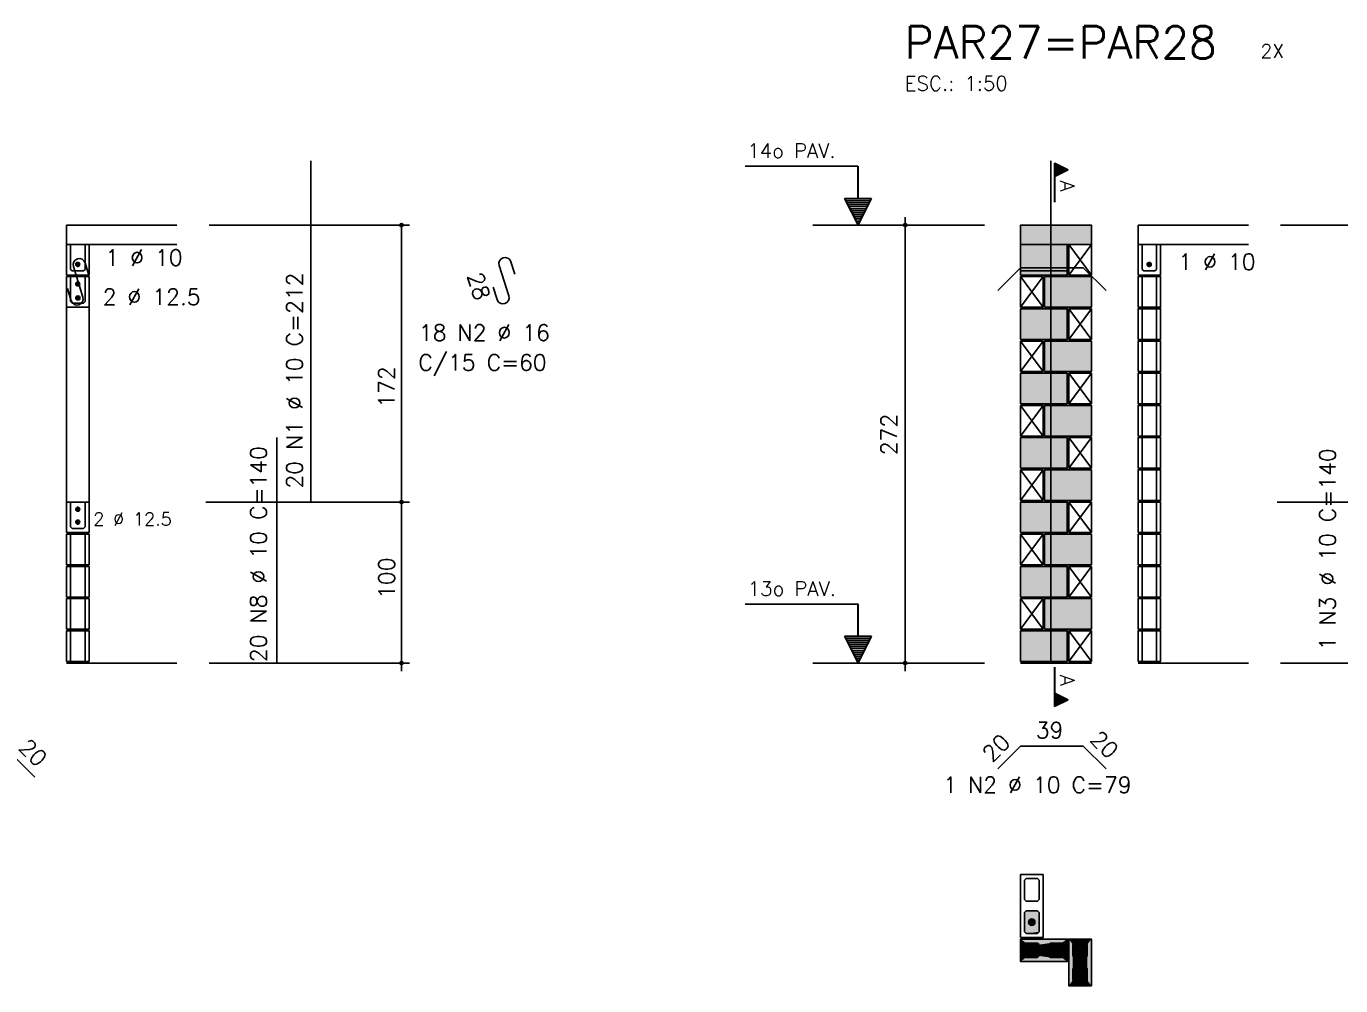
# Model space of a CAD drawing. Extents: x -1 to 122, y -1 to 61.
# Drawn here: x 31.36 to 47.69, y 24.2 to 36.12 of the extents above; entities that cross this region are included whole.
import ezdxf

# ---------------------------------------------------------------- set-up
doc = ezdxf.new("R2010")
doc.units = 0
doc.header["$MEASUREMENT"] = 0
doc.linetypes.add('ESTILO_TQS_0001', pattern=[0.45, 0.3, -0.15])
for name, color, linetype in [('PENA_01', 1, 'CONTINUOUS'), ('PENA_02', 2, 'CONTINUOUS'), ('PENA_03', 3, 'CONTINUOUS'), ('PENA_05', 5, 'CONTINUOUS'), ('PENA_06', 6, 'CONTINUOUS'), ('PENA_09', 254, 'CONTINUOUS'), ('PENA_11', 252, 'CONTINUOUS'), ('PENA_27', 21, 'CONTINUOUS')]:
    doc.layers.add(name, color=color, linetype=linetype)
doc.styles.get("Standard").update_dxf_attribs({"font": 'ROMANS.SHX'})

msp = doc.modelspace()

# ---------------------------------------------------------------- linework, layer by layer
at = {"layer": 'PENA_01', "linetype": 'Continuous'}
for p, q in [((41.131325, 33.646575), (43.262189, 33.646575)), ((41.131325, 28.206575), (43.262189, 28.206575))]:
    msp.add_line(p, q, dxfattribs=at)
for points in [[(43.779681, 25.527594), (43.759681, 25.507594), (43.759681, 25.267594), (43.779681, 25.247594), (43.919681, 25.247594), (43.939681, 25.267594), (43.939681, 25.507594), (43.919681, 25.527594), (43.779681, 25.527594)], [(43.779681, 25.127594), (43.759681, 25.107594), (43.759681, 24.867594), (43.779681, 24.847594), (43.919681, 24.847594), (43.939681, 24.867594), (43.939681, 25.107594), (43.919681, 25.127594), (43.779681, 25.127594)]]:
    msp.add_lwpolyline(points, dxfattribs=at)
at = {"layer": 'PENA_01', "linetype": 'ESTILO_TQS_0001'}
for points in [[(43.759681, 24.707594), (43.779681, 24.727594), (43.919681, 24.727594), (43.939681, 24.707594), (43.939681, 24.567594), (43.919681, 24.547594), (43.779681, 24.547594), (43.759681, 24.567594), (43.759681, 24.707594)], [(44.059681, 24.707594), (44.079681, 24.727594), (44.219681, 24.727594), (44.239681, 24.707594), (44.239681, 24.567594), (44.219681, 24.547594), (44.079681, 24.547594), (44.059681, 24.567594), (44.059681, 24.707594)], [(44.379681, 24.547594), (44.359681, 24.567594), (44.359681, 24.707594), (44.379681, 24.727594), (44.519681, 24.727594), (44.539681, 24.707594), (44.539681, 24.567594), (44.519681, 24.547594), (44.379681, 24.547594)], [(44.379681, 24.247594), (44.359681, 24.267594), (44.359681, 24.407594), (44.379681, 24.427594), (44.519681, 24.427594), (44.539681, 24.407594), (44.539681, 24.267594), (44.519681, 24.247594), (44.379681, 24.247594)]]:
    msp.add_lwpolyline(points, dxfattribs=at)
at = {"layer": 'PENA_02', "linetype": 'Continuous'}
for p, q in [((44.589681, 33.406575), (44.309681, 33.406575)), ((44.309681, 33.406575), (44.309681, 33.026575)), ((44.589681, 33.026575), (44.589681, 33.406575)), ((43.989681, 33.006575), (43.709681, 33.006575)), ((43.709681, 33.006575), (43.709681, 32.626575)), ((43.989681, 32.626575), (43.989681, 33.006575)), ((44.309681, 33.026575), (44.589681, 33.026575)), ((43.709681, 32.626575), (43.989681, 32.626575)), ((44.589681, 32.606575), (44.309681, 32.606575)), ((44.309681, 32.606575), (44.309681, 32.226575)), ((44.589681, 32.226575), (44.589681, 32.606575)), ((43.989681, 32.206575), (43.709681, 32.206575)), ((43.709681, 32.206575), (43.709681, 31.826575)), ((43.989681, 31.826575), (43.989681, 32.206575)), ((44.309681, 32.226575), (44.589681, 32.226575)), ((43.709681, 31.826575), (43.989681, 31.826575)), ((44.589681, 31.806575), (44.309681, 31.806575)), ((44.309681, 31.806575), (44.309681, 31.426575)), ((44.589681, 31.426575), (44.589681, 31.806575)), ((43.989681, 31.406575), (43.709681, 31.406575)), ((43.709681, 31.406575), (43.709681, 31.026575)), ((43.989681, 31.026575), (43.989681, 31.406575)), ((44.309681, 31.426575), (44.589681, 31.426575)), ((43.709681, 31.026575), (43.989681, 31.026575)), ((44.589681, 31.006575), (44.309681, 31.006575)), ((44.309681, 31.006575), (44.309681, 30.626575)), ((44.589681, 30.626575), (44.589681, 31.006575)), ((43.989681, 30.606575), (43.709681, 30.606575)), ((43.709681, 30.606575), (43.709681, 30.226575)), ((43.989681, 30.226575), (43.989681, 30.606575)), ((44.309681, 30.626575), (44.589681, 30.626575)), ((43.709681, 30.226575), (43.989681, 30.226575)), ((44.589681, 30.206575), (44.309681, 30.206575)), ((44.309681, 30.206575), (44.309681, 29.826575)), ((44.589681, 29.826575), (44.589681, 30.206575)), ((43.989681, 29.806575), (43.709681, 29.806575)), ((43.709681, 29.806575), (43.709681, 29.426575)), ((43.989681, 29.426575), (43.989681, 29.806575)), ((44.309681, 29.826575), (44.589681, 29.826575)), ((43.709681, 29.426575), (43.989681, 29.426575)), ((44.589681, 29.406575), (44.309681, 29.406575)), ((44.309681, 29.406575), (44.309681, 29.026575)), ((44.589681, 29.026575), (44.589681, 29.406575)), ((43.989681, 29.006575), (43.709681, 29.006575)), ((43.709681, 29.006575), (43.709681, 28.626575)), ((43.989681, 28.626575), (43.989681, 29.006575)), ((44.309681, 29.026575), (44.589681, 29.026575)), ((43.709681, 28.626575), (43.989681, 28.626575)), ((44.589681, 28.606575), (44.309681, 28.606575)), ((44.309681, 28.606575), (44.309681, 28.226575)), ((44.589681, 28.226575), (44.589681, 28.606575)), ((43.709681, 28.206575), (44.589681, 28.206575)), ((44.309681, 28.226575), (44.589681, 28.226575))]:
    msp.add_line(p, q, dxfattribs=at)
at = {"layer": 'PENA_02', "linetype": 'ESTILO_TQS_0001'}
msp.add_line((44.289681, 33.076575), (43.709681, 33.076575), dxfattribs=at)
at = {"layer": 'PENA_02', "linetype": 'Continuous'}
for points in [[(43.709681, 33.406575), (44.589681, 33.406575), (44.589681, 33.646575), (43.709681, 33.646575), (43.709681, 33.406575)], [(44.289681, 33.026575), (43.709681, 33.026575), (43.709681, 33.406575), (44.289681, 33.406575), (44.289681, 33.026575)], [(44.009681, 32.626575), (44.589681, 32.626575), (44.589681, 33.006575), (44.009681, 33.006575), (44.009681, 32.626575)], [(43.709681, 32.226575), (44.289681, 32.226575), (44.289681, 32.606575), (43.709681, 32.606575), (43.709681, 32.226575)], [(44.009681, 31.826575), (44.589681, 31.826575), (44.589681, 32.206575), (44.009681, 32.206575), (44.009681, 31.826575)], [(43.709681, 31.426575), (44.289681, 31.426575), (44.289681, 31.806575), (43.709681, 31.806575), (43.709681, 31.426575)], [(44.009681, 31.026575), (44.589681, 31.026575), (44.589681, 31.406575), (44.009681, 31.406575), (44.009681, 31.026575)], [(43.709681, 30.626575), (44.289681, 30.626575), (44.289681, 31.006575), (43.709681, 31.006575), (43.709681, 30.626575)], [(44.009681, 30.226575), (44.589681, 30.226575), (44.589681, 30.606575), (44.009681, 30.606575), (44.009681, 30.226575)], [(43.709681, 29.826575), (44.289681, 29.826575), (44.289681, 30.206575), (43.709681, 30.206575), (43.709681, 29.826575)], [(44.009681, 29.426575), (44.589681, 29.426575), (44.589681, 29.806575), (44.009681, 29.806575), (44.009681, 29.426575)], [(43.709681, 29.026575), (44.289681, 29.026575), (44.289681, 29.406575), (43.709681, 29.406575), (43.709681, 29.026575)], [(44.009681, 28.626575), (44.589681, 28.626575), (44.589681, 29.006575), (44.009681, 29.006575), (44.009681, 28.626575)], [(43.709681, 28.226575), (44.289681, 28.226575), (44.289681, 28.606575), (43.709681, 28.606575), (43.709681, 28.226575)], [(43.709681, 25.577594), (43.709681, 24.797594), (43.989681, 24.797594), (43.989681, 25.577594), (43.709681, 25.577594)], [(43.709681, 24.777594), (44.289681, 24.777594), (44.289681, 24.497594), (43.709681, 24.497594), (43.709681, 24.777594)], [(44.309681, 24.197594), (44.309681, 24.777594), (44.589681, 24.777594), (44.589681, 24.197594), (44.309681, 24.197594)]]:
    msp.add_lwpolyline(points, dxfattribs=at)
for centre, radius in [((36.019265, 33.646575), 0.02), ((36.019265, 33.646575), 0.01), ((42.277471, 33.646575), 0.02), ((42.277471, 33.646575), 0.01), ((36.019265, 30.206575), 0.02), ((36.019265, 30.206575), 0.01), ((36.019265, 28.206575), 0.02), ((36.019265, 28.206575), 0.01), ((42.277471, 28.206575), 0.02), ((42.277471, 28.206575), 0.01)]:
    msp.add_circle(centre, radius, dxfattribs=at)
at = {"layer": 'PENA_03', "linetype": 'Continuous'}
for p, q in [((41.690324, 34.378441), (40.290324, 34.378441)), ((41.690324, 33.978441), (41.690324, 34.378441)), ((41.691724, 33.978441), (41.691724, 34.379841)), ((44.133798, 33.930212), (44.133798, 34.416594)), ((44.133798, 34.416594), (44.299731, 34.333628)), ((44.134493, 34.415466), (44.29817, 34.333628)), ((44.299731, 34.333628), (44.134493, 34.251009)), ((44.134494, 34.415466), (44.134494, 34.251789)), ((44.29817, 34.333628), (44.134494, 34.251789)), ((44.146562, 34.410212), (44.146562, 34.257043)), ((44.159326, 34.40383), (44.159326, 34.263425)), ((44.17209, 34.397448), (44.17209, 34.269807)), ((44.184854, 34.391066), (44.184854, 34.276189)), ((44.197618, 34.384684), (44.197618, 34.282571)), ((44.210382, 34.378302), (44.210382, 34.288953)), ((44.223146, 34.37192), (44.223146, 34.295335)), ((44.23591, 34.365538), (44.23591, 34.301717)), ((44.248674, 34.359156), (44.248674, 34.308099)), ((44.261438, 34.352774), (44.261438, 34.314481)), ((44.274203, 34.346392), (44.274203, 34.320863)), ((44.286967, 34.34001), (44.286967, 34.327246)), ((44.134494, 34.251009), (44.134494, 33.930212)), ((41.691024, 33.646575), (41.525091, 33.978441)), ((41.525091, 33.978441), (41.690324, 33.978441)), ((41.691024, 33.649697), (41.527347, 33.977049)), ((41.8547, 33.977049), (41.527347, 33.977049)), ((41.856957, 33.978441), (41.691024, 33.646575)), ((41.8547, 33.97705), (41.691024, 33.649697)), ((41.691724, 33.978441), (41.856957, 33.978441)), ((41.844193, 33.952913), (41.537854, 33.952913)), ((41.831429, 33.927385), (41.550619, 33.927385)), ((41.818665, 33.901857), (41.563383, 33.901857)), ((41.8059, 33.876329), (41.576147, 33.876329)), ((41.793136, 33.8508), (41.588911, 33.8508)), ((41.780372, 33.825272), (41.601675, 33.825272)), ((41.767608, 33.799744), (41.614439, 33.799744)), ((31.859269, 33.646575), (31.859269, 33.026575)), ((31.859269, 33.646575), (33.229949, 33.646575)), ((33.629949, 33.646575), (36.119265, 33.646575)), ((36.019265, 28.106043), (36.019265, 33.646575)), ((41.754844, 33.774216), (41.627203, 33.774216)), ((41.74208, 33.748688), (41.639967, 33.748688)), ((41.729316, 33.72316), (41.652731, 33.72316)), ((41.716552, 33.697631), (41.665495, 33.697631)), ((41.703788, 33.672103), (41.67826, 33.672103)), ((42.277471, 28.106043), (42.277471, 33.746575)), ((45.169681, 33.646575), (45.169681, 33.026575)), ((45.169681, 33.646575), (46.54036, 33.646575)), ((46.94036, 33.646575), (49.429676, 33.646575)), ((31.859269, 33.406575), (33.229949, 33.406575)), ((44.309681, 33.026575), (44.589681, 33.406575)), ((44.589681, 33.026575), (44.309681, 33.406575)), ((45.169681, 33.406575), (46.54036, 33.406575)), ((43.709681, 32.626575), (43.989681, 33.006575)), ((43.989681, 32.626575), (43.709681, 33.006575)), ((45.219681, 32.626575), (45.219681, 33.006575)), ((45.399681, 32.626575), (45.399681, 33.006575)), ((31.859269, 32.626575), (31.859269, 30.206575)), ((32.139269, 32.626575), (32.139269, 30.206575)), ((44.309681, 32.226575), (44.589681, 32.606575)), ((44.589681, 32.226575), (44.309681, 32.606575)), ((45.219681, 32.226575), (45.219681, 32.606575)), ((45.399681, 32.226575), (45.399681, 32.606575)), ((43.709681, 31.826575), (43.989681, 32.206575)), ((43.989681, 31.826575), (43.709681, 32.206575)), ((45.219681, 31.826575), (45.219681, 32.206575)), ((45.399681, 31.826575), (45.399681, 32.206575)), ((44.309681, 31.426575), (44.589681, 31.806575)), ((44.589681, 31.426575), (44.309681, 31.806575)), ((45.219681, 31.426575), (45.219681, 31.806575)), ((45.399681, 31.426575), (45.399681, 31.806575)), ((43.709681, 31.026575), (43.989681, 31.406575)), ((43.989681, 31.026575), (43.709681, 31.406575)), ((45.219681, 31.026575), (45.219681, 31.406575)), ((45.399681, 31.026575), (45.399681, 31.406575)), ((44.309681, 30.626575), (44.589681, 31.006575)), ((44.589681, 30.626575), (44.309681, 31.006575)), ((45.219681, 30.626575), (45.219681, 31.006575)), ((45.399681, 30.626575), (45.399681, 31.006575)), ((43.709681, 30.226575), (43.989681, 30.606575)), ((43.989681, 30.226575), (43.709681, 30.606575)), ((45.219681, 30.226575), (45.219681, 30.606575)), ((45.399681, 30.226575), (45.399681, 30.606575)), ((33.588017, 30.206575), (36.119265, 30.206575)), ((44.309681, 29.826575), (44.589681, 30.206575)), ((44.589681, 29.826575), (44.309681, 30.206575)), ((45.219681, 29.826575), (45.219681, 30.206575)), ((45.399681, 29.826575), (45.399681, 30.206575)), ((46.898429, 30.206575), (49.429676, 30.206575)), ((31.909269, 29.426575), (31.909269, 29.806575)), ((32.089269, 29.426575), (32.089269, 29.806575)), ((43.709681, 29.426575), (43.989681, 29.806575)), ((43.989681, 29.426575), (43.709681, 29.806575)), ((45.219681, 29.426575), (45.219681, 29.806575)), ((45.399681, 29.426575), (45.399681, 29.806575)), ((31.909269, 29.026575), (31.909269, 29.406575)), ((32.089269, 29.026575), (32.089269, 29.406575)), ((44.309681, 29.026575), (44.589681, 29.406575)), ((44.589681, 29.026575), (44.309681, 29.406575)), ((45.219681, 29.026575), (45.219681, 29.406575)), ((45.399681, 29.026575), (45.399681, 29.406575)), ((31.909269, 28.626575), (31.909269, 29.006575)), ((32.089269, 28.626575), (32.089269, 29.006575)), ((41.690324, 28.938441), (40.290324, 28.938441)), ((41.690324, 28.538441), (41.690324, 28.938441)), ((41.691724, 28.538441), (41.691724, 28.939841)), ((43.709681, 28.626575), (43.989681, 29.006575)), ((43.989681, 28.626575), (43.709681, 29.006575)), ((45.219681, 28.626575), (45.219681, 29.006575)), ((45.399681, 28.626575), (45.399681, 29.006575)), ((31.909269, 28.226575), (31.909269, 28.606575)), ((32.089269, 28.226575), (32.089269, 28.606575)), ((44.309681, 28.226575), (44.589681, 28.606575)), ((44.589681, 28.226575), (44.309681, 28.606575)), ((45.219681, 28.226575), (45.219681, 28.606575)), ((45.399681, 28.226575), (45.399681, 28.606575)), ((41.691024, 28.206575), (41.525091, 28.538441)), ((41.525091, 28.538441), (41.690324, 28.538441)), ((41.691024, 28.209697), (41.527347, 28.537049)), ((41.8547, 28.537049), (41.527347, 28.537049)), ((41.844193, 28.512913), (41.537854, 28.512913)), ((41.831429, 28.487385), (41.550619, 28.487385)), ((41.818665, 28.461857), (41.563383, 28.461857)), ((41.8059, 28.436329), (41.576147, 28.436329)), ((41.856957, 28.538441), (41.691024, 28.206575)), ((41.8547, 28.53705), (41.691024, 28.209697)), ((41.691724, 28.538441), (41.856957, 28.538441)), ((41.793136, 28.4108), (41.588911, 28.4108)), ((41.780372, 28.385272), (41.601675, 28.385272)), ((41.767608, 28.359744), (41.614439, 28.359744)), ((41.754844, 28.334216), (41.627203, 28.334216)), ((41.74208, 28.308688), (41.639967, 28.308688)), ((41.729316, 28.28316), (41.652731, 28.28316)), ((41.716552, 28.257631), (41.665495, 28.257631)), ((31.859269, 28.206575), (33.229949, 28.206575)), ((33.629949, 28.206575), (36.119265, 28.206575)), ((41.703788, 28.232103), (41.67826, 28.232103)), ((44.133798, 28.153855), (44.133798, 27.667473)), ((44.134494, 27.833058), (44.134494, 28.153855)), ((45.169681, 28.206575), (46.54036, 28.206575)), ((46.94036, 28.206575), (49.429676, 28.206575)), ((44.299731, 27.750439), (44.134493, 27.833058)), ((44.134494, 27.668601), (44.134494, 27.832278)), ((44.29817, 27.750439), (44.134494, 27.832278)), ((44.146562, 27.673855), (44.146562, 27.827024)), ((44.159326, 27.680237), (44.159326, 27.820642)), ((44.17209, 27.686619), (44.17209, 27.81426)), ((44.184854, 27.693001), (44.184854, 27.807878)), ((44.197618, 27.699383), (44.197618, 27.801496)), ((44.210382, 27.705765), (44.210382, 27.795114)), ((44.223146, 27.712147), (44.223146, 27.788732)), ((44.23591, 27.718529), (44.23591, 27.78235)), ((44.248674, 27.724911), (44.248674, 27.775968)), ((44.261438, 27.731293), (44.261438, 27.769586)), ((44.274203, 27.737675), (44.274203, 27.763204)), ((44.133798, 27.667473), (44.299731, 27.750439)), ((44.134493, 27.668601), (44.29817, 27.750439)), ((44.286967, 27.744057), (44.286967, 27.756821))]:
    msp.add_line(p, q, dxfattribs=at)
for points in [[(31.859269, 33.026575), (32.139269, 33.026575), (32.139269, 33.406575)], [(32.089269, 33.406575), (32.089269, 33.096575), (32.069269, 33.076575), (31.929269, 33.076575), (31.909269, 33.096575), (31.909269, 33.406575)], [(45.169681, 33.026575), (45.449681, 33.026575), (45.449681, 33.406575)], [(45.399681, 33.406575), (45.399681, 33.096575), (45.379681, 33.076575), (45.239681, 33.076575), (45.219681, 33.096575), (45.219681, 33.406575)], [(32.023818, 33.157565), (32.021657, 33.167734), (32.015546, 33.176144), (32.006544, 33.181342), (31.996205, 33.182428), (31.986318, 33.179216), (31.978593, 33.17226), (31.974364, 33.162763), (31.974364, 33.152367), (31.978593, 33.142871), (31.986318, 33.135915), (31.996205, 33.132702), (32.006544, 33.133789), (32.015546, 33.138987), (32.021657, 33.147397), (32.023818, 33.157565)], [(45.33423, 33.157565), (45.332068, 33.167734), (45.325958, 33.176144), (45.316955, 33.181342), (45.306617, 33.182428), (45.29673, 33.179216), (45.289004, 33.17226), (45.284776, 33.162763), (45.284776, 33.152367), (45.289004, 33.142871), (45.29673, 33.135915), (45.306617, 33.132702), (45.316955, 33.133789), (45.325958, 33.138987), (45.332068, 33.147397), (45.33423, 33.157565)], [(31.859269, 32.626575), (32.139269, 32.626575), (32.139269, 33.006575), (31.859269, 33.006575), (31.859269, 32.626575)], [(32.089269, 33.006575), (32.089269, 32.696575), (32.069269, 32.676575), (31.929269, 32.676575), (31.909269, 32.696575), (31.909269, 33.006575)], [(45.169681, 32.626575), (45.449681, 32.626575), (45.449681, 33.006575), (45.169681, 33.006575), (45.169681, 32.626575)], [(32.023818, 32.916309), (32.021657, 32.926478), (32.015546, 32.934888), (32.006544, 32.940086), (31.996205, 32.941172), (31.986318, 32.93796), (31.978593, 32.931004), (31.974364, 32.921507), (31.974364, 32.911111), (31.978593, 32.901614), (31.986318, 32.894658), (31.996205, 32.891446), (32.006544, 32.892533), (32.015546, 32.89773), (32.021657, 32.906141), (32.023818, 32.916309)], [(32.025865, 32.741575), (32.023704, 32.751743), (32.017594, 32.760154), (32.008591, 32.765351), (31.998252, 32.766438), (31.988365, 32.763226), (31.98064, 32.75627), (31.976412, 32.746773), (31.976412, 32.736377), (31.98064, 32.72688), (31.988365, 32.719924), (31.998252, 32.716712), (32.008591, 32.717799), (32.017594, 32.722996), (32.023704, 32.731407), (32.025865, 32.741575)], [(45.169681, 32.226575), (45.449681, 32.226575), (45.449681, 32.606575), (45.169681, 32.606575), (45.169681, 32.226575)], [(45.169681, 31.826575), (45.449681, 31.826575), (45.449681, 32.206575), (45.169681, 32.206575), (45.169681, 31.826575)], [(45.169681, 31.426575), (45.449681, 31.426575), (45.449681, 31.806575), (45.169681, 31.806575), (45.169681, 31.426575)], [(45.169681, 31.026575), (45.449681, 31.026575), (45.449681, 31.406575), (45.169681, 31.406575), (45.169681, 31.026575)], [(45.169681, 30.626575), (45.449681, 30.626575), (45.449681, 31.006575), (45.169681, 31.006575), (45.169681, 30.626575)], [(45.169681, 30.226575), (45.449681, 30.226575), (45.449681, 30.606575), (45.169681, 30.606575), (45.169681, 30.226575)], [(31.859269, 29.826575), (32.139269, 29.826575), (32.139269, 30.206575), (31.859269, 30.206575), (31.859269, 29.826575)], [(32.089269, 30.206575), (32.089269, 29.896575), (32.069269, 29.876575), (31.929269, 29.876575), (31.909269, 29.896575), (31.909269, 30.206575)], [(32.023818, 30.116309), (32.021657, 30.126478), (32.015546, 30.134888), (32.006544, 30.140086), (31.996205, 30.141172), (31.986318, 30.13796), (31.978593, 30.131004), (31.974364, 30.121507), (31.974364, 30.111111), (31.978593, 30.101614), (31.986318, 30.094658), (31.996205, 30.091446), (32.006544, 30.092533), (32.015546, 30.09773), (32.021657, 30.106141), (32.023818, 30.116309)], [(45.169681, 29.826575), (45.449681, 29.826575), (45.449681, 30.206575), (45.169681, 30.206575), (45.169681, 29.826575)], [(32.023818, 29.957565), (32.021657, 29.967734), (32.015546, 29.976144), (32.006544, 29.981342), (31.996205, 29.982428), (31.986318, 29.979216), (31.978593, 29.97226), (31.974364, 29.962763), (31.974364, 29.952367), (31.978593, 29.942871), (31.986318, 29.935915), (31.996205, 29.932702), (32.006544, 29.933789), (32.015546, 29.938987), (32.021657, 29.947397), (32.023818, 29.957565)], [(31.859269, 29.426575), (32.139269, 29.426575), (32.139269, 29.806575), (31.859269, 29.806575), (31.859269, 29.426575)], [(45.169681, 29.426575), (45.449681, 29.426575), (45.449681, 29.806575), (45.169681, 29.806575), (45.169681, 29.426575)], [(31.859269, 29.026575), (32.139269, 29.026575), (32.139269, 29.406575), (31.859269, 29.406575), (31.859269, 29.026575)], [(45.169681, 29.026575), (45.449681, 29.026575), (45.449681, 29.406575), (45.169681, 29.406575), (45.169681, 29.026575)], [(31.859269, 28.626575), (32.139269, 28.626575), (32.139269, 29.006575), (31.859269, 29.006575), (31.859269, 28.626575)], [(45.169681, 28.626575), (45.449681, 28.626575), (45.449681, 29.006575), (45.169681, 29.006575), (45.169681, 28.626575)], [(31.859269, 28.226575), (32.139269, 28.226575), (32.139269, 28.606575), (31.859269, 28.606575), (31.859269, 28.226575)], [(45.169681, 28.226575), (45.449681, 28.226575), (45.449681, 28.606575), (45.169681, 28.606575), (45.169681, 28.226575)], [(43.779681, 24.847594), (43.759681, 24.867594), (43.759681, 25.107594), (43.779681, 25.127594), (43.919681, 25.127594), (43.939681, 25.107594), (43.939681, 24.867594), (43.919681, 24.847594), (43.779681, 24.847594)], [(43.939681, 24.567594), (43.919681, 24.547594), (43.779681, 24.547594), (43.759681, 24.567594), (43.759681, 24.707594), (43.779681, 24.727594), (43.919681, 24.727594), (43.939681, 24.707594), (43.939681, 24.567594)], [(44.239681, 24.567594), (44.219681, 24.547594), (44.079681, 24.547594), (44.059681, 24.567594), (44.059681, 24.707594), (44.079681, 24.727594), (44.219681, 24.727594), (44.239681, 24.707594), (44.239681, 24.567594)], [(44.539681, 24.567594), (44.519681, 24.547594), (44.379681, 24.547594), (44.359681, 24.567594), (44.359681, 24.707594), (44.379681, 24.727594), (44.519681, 24.727594), (44.539681, 24.707594), (44.539681, 24.567594)], [(44.539681, 24.267594), (44.519681, 24.247594), (44.379681, 24.247594), (44.359681, 24.267594), (44.359681, 24.407594), (44.379681, 24.427594), (44.519681, 24.427594), (44.539681, 24.407594), (44.539681, 24.267594)]]:
    msp.add_lwpolyline(points, dxfattribs=at)
for centre, radius in [((31.998818, 33.157565), 0.025), ((45.30923, 33.157565), 0.025), ((31.998818, 32.916309), 0.025), ((32.000865, 32.741575), 0.025), ((31.998818, 30.116309), 0.025), ((31.998818, 29.957565), 0.025), ((43.849681, 24.987594), 0.04), ((43.849681, 24.637594), 0.04), ((44.149681, 24.637594), 0.04), ((44.449681, 24.637594), 0.04), ((44.449681, 24.337594), 0.04)]:
    msp.add_circle(centre, radius, dxfattribs=at)
for points in [[(32.023818, 33.157565), (31.978593, 33.17226), (31.974364, 33.162763)], [(32.023818, 33.157565), (31.974364, 33.162763), (31.974364, 33.152367)], [(32.023818, 33.157565), (31.974364, 33.152367), (31.978593, 33.142871)], [(32.023818, 33.157565), (31.986318, 33.179216), (31.975326, 33.166116)], [(32.023818, 33.157565), (31.975326, 33.166116), (31.975326, 33.149015)], [(32.023818, 33.157565), (31.975326, 33.149015), (31.986318, 33.135915)], [(32.023818, 33.157565), (31.986318, 33.179216), (31.978593, 33.17226)], [(32.023818, 33.157565), (31.978593, 33.142871), (31.986318, 33.135915)], [(32.023818, 33.157565), (31.996205, 33.182428), (31.986318, 33.179216)], [(32.023818, 33.157565), (32.003159, 33.182185), (31.986318, 33.179216)], [(32.023818, 33.157565), (31.986318, 33.135915), (32.003159, 33.132945)], [(32.023818, 33.157565), (31.986318, 33.135915), (31.996205, 33.132702)], [(32.023818, 33.157565), (32.006544, 33.181342), (31.996205, 33.182428)], [(32.023818, 33.157565), (31.996205, 33.132702), (32.006544, 33.133789)], [(32.023818, 33.157565), (32.017969, 33.173635), (32.003159, 33.182185)], [(32.023818, 33.157565), (32.003159, 33.132945), (32.017969, 33.141495)], [(32.023818, 33.157565), (32.015546, 33.176144), (32.006544, 33.181342)], [(32.023818, 33.157565), (32.006544, 33.133789), (32.015546, 33.138987)], [(32.023818, 33.157565), (32.021657, 33.167734), (32.015546, 33.176144)], [(32.023818, 33.157565), (32.015546, 33.138987), (32.021657, 33.147397)], [(32.023818, 33.157565), (32.017969, 33.141495), (32.023818, 33.157565)], [(32.023818, 33.157565), (32.021657, 33.147397), (32.023818, 33.157565)], [(45.33423, 33.157565), (45.289004, 33.17226), (45.284776, 33.162763)], [(45.33423, 33.157565), (45.284776, 33.162763), (45.284776, 33.152367)], [(45.33423, 33.157565), (45.284776, 33.152367), (45.289004, 33.142871)], [(45.33423, 33.157565), (45.29673, 33.179216), (45.285737, 33.166116)], [(45.33423, 33.157565), (45.285737, 33.166116), (45.285737, 33.149015)], [(45.33423, 33.157565), (45.285737, 33.149015), (45.29673, 33.135915)], [(45.33423, 33.157565), (45.29673, 33.179216), (45.289004, 33.17226)], [(45.33423, 33.157565), (45.289004, 33.142871), (45.29673, 33.135915)], [(45.33423, 33.157565), (45.306617, 33.182428), (45.29673, 33.179216)], [(45.33423, 33.157565), (45.313571, 33.182185), (45.29673, 33.179216)], [(45.33423, 33.157565), (45.29673, 33.135915), (45.313571, 33.132945)], [(45.33423, 33.157565), (45.29673, 33.135915), (45.306617, 33.132702)], [(45.33423, 33.157565), (45.316955, 33.181342), (45.306617, 33.182428)], [(45.33423, 33.157565), (45.306617, 33.132702), (45.316955, 33.133789)], [(45.33423, 33.157565), (45.328381, 33.173635), (45.313571, 33.182185)], [(45.33423, 33.157565), (45.313571, 33.132945), (45.328381, 33.141495)], [(45.33423, 33.157565), (45.325958, 33.176144), (45.316955, 33.181342)], [(45.33423, 33.157565), (45.316955, 33.133789), (45.325958, 33.138987)], [(45.33423, 33.157565), (45.332068, 33.167734), (45.325958, 33.176144)], [(45.33423, 33.157565), (45.325958, 33.138987), (45.332068, 33.147397)], [(45.33423, 33.157565), (45.328381, 33.141495), (45.33423, 33.157565)], [(45.33423, 33.157565), (45.332068, 33.147397), (45.33423, 33.157565)], [(32.023818, 32.916309), (31.978593, 32.931004), (31.974364, 32.921507)], [(32.023818, 32.916309), (31.974364, 32.921507), (31.974364, 32.911111)], [(32.023818, 32.916309), (31.974364, 32.911111), (31.978593, 32.901614)], [(32.023818, 32.916309), (31.986318, 32.93796), (31.975326, 32.92486)], [(32.023818, 32.916309), (31.975326, 32.92486), (31.975326, 32.907759)], [(32.023818, 32.916309), (31.975326, 32.907759), (31.986318, 32.894658)], [(32.023818, 32.916309), (31.986318, 32.93796), (31.978593, 32.931004)], [(32.023818, 32.916309), (31.978593, 32.901614), (31.986318, 32.894658)], [(32.023818, 32.916309), (31.996205, 32.941172), (31.986318, 32.93796)], [(32.023818, 32.916309), (32.003159, 32.940929), (31.986318, 32.93796)], [(32.023818, 32.916309), (31.986318, 32.894658), (32.003159, 32.891689)], [(32.023818, 32.916309), (31.986318, 32.894658), (31.996205, 32.891446)], [(32.023818, 32.916309), (32.006544, 32.940086), (31.996205, 32.941172)], [(32.023818, 32.916309), (31.996205, 32.891446), (32.006544, 32.892533)], [(32.023818, 32.916309), (32.017969, 32.932379), (32.003159, 32.940929)], [(32.023818, 32.916309), (32.003159, 32.891689), (32.017969, 32.900239)], [(32.023818, 32.916309), (32.015546, 32.934888), (32.006544, 32.940086)], [(32.023818, 32.916309), (32.006544, 32.892533), (32.015546, 32.89773)], [(32.023818, 32.916309), (32.021657, 32.926478), (32.015546, 32.934888)], [(32.023818, 32.916309), (32.015546, 32.89773), (32.021657, 32.906141)], [(32.023818, 32.916309), (32.017969, 32.900239), (32.023818, 32.916309)], [(32.023818, 32.916309), (32.021657, 32.906141), (32.023818, 32.916309)], [(32.025865, 32.741575), (31.98064, 32.75627), (31.976412, 32.746773)], [(32.025865, 32.741575), (31.976412, 32.746773), (31.976412, 32.736377)], [(32.025865, 32.741575), (31.976412, 32.736377), (31.98064, 32.72688)], [(32.025865, 32.741575), (31.988365, 32.763226), (31.977373, 32.750126)], [(32.025865, 32.741575), (31.977373, 32.750126), (31.977373, 32.733025)], [(32.025865, 32.741575), (31.977373, 32.733025), (31.988365, 32.719924)], [(32.025865, 32.741575), (31.988365, 32.763226), (31.98064, 32.75627)], [(32.025865, 32.741575), (31.98064, 32.72688), (31.988365, 32.719924)], [(32.025865, 32.741575), (31.998252, 32.766438), (31.988365, 32.763226)], [(32.025865, 32.741575), (32.005207, 32.766195), (31.988365, 32.763226)], [(32.025865, 32.741575), (31.988365, 32.719924), (32.005207, 32.716955)], [(32.025865, 32.741575), (31.988365, 32.719924), (31.998252, 32.716712)], [(32.025865, 32.741575), (32.008591, 32.765351), (31.998252, 32.766438)], [(32.025865, 32.741575), (31.998252, 32.716712), (32.008591, 32.717799)], [(32.025865, 32.741575), (32.020017, 32.757645), (32.005207, 32.766195)], [(32.025865, 32.741575), (32.005207, 32.716955), (32.020017, 32.725505)], [(32.025865, 32.741575), (32.017594, 32.760154), (32.008591, 32.765351)], [(32.025865, 32.741575), (32.008591, 32.717799), (32.017594, 32.722996)], [(32.025865, 32.741575), (32.023704, 32.751743), (32.017594, 32.760154)], [(32.025865, 32.741575), (32.017594, 32.722996), (32.023704, 32.731407)], [(32.025865, 32.741575), (32.020017, 32.725505), (32.025865, 32.741575)], [(32.025865, 32.741575), (32.023704, 32.731407), (32.025865, 32.741575)], [(32.023818, 30.116309), (31.978593, 30.131004), (31.974364, 30.121507)], [(32.023818, 30.116309), (31.974364, 30.121507), (31.974364, 30.111111)], [(32.023818, 30.116309), (31.974364, 30.111111), (31.978593, 30.101614)], [(32.023818, 30.116309), (31.986318, 30.13796), (31.975326, 30.12486)], [(32.023818, 30.116309), (31.975326, 30.12486), (31.975326, 30.107759)], [(32.023818, 30.116309), (31.975326, 30.107759), (31.986318, 30.094658)], [(32.023818, 30.116309), (31.986318, 30.13796), (31.978593, 30.131004)], [(32.023818, 30.116309), (31.978593, 30.101614), (31.986318, 30.094658)], [(32.023818, 30.116309), (31.996205, 30.141172), (31.986318, 30.13796)], [(32.023818, 30.116309), (32.003159, 30.140929), (31.986318, 30.13796)], [(32.023818, 30.116309), (31.986318, 30.094658), (32.003159, 30.091689)], [(32.023818, 30.116309), (31.986318, 30.094658), (31.996205, 30.091446)], [(32.023818, 30.116309), (32.006544, 30.140086), (31.996205, 30.141172)], [(32.023818, 30.116309), (31.996205, 30.091446), (32.006544, 30.092533)], [(32.023818, 30.116309), (32.017969, 30.132379), (32.003159, 30.140929)], [(32.023818, 30.116309), (32.003159, 30.091689), (32.017969, 30.100239)], [(32.023818, 30.116309), (32.015546, 30.134888), (32.006544, 30.140086)], [(32.023818, 30.116309), (32.006544, 30.092533), (32.015546, 30.09773)], [(32.023818, 30.116309), (32.021657, 30.126478), (32.015546, 30.134888)], [(32.023818, 30.116309), (32.015546, 30.09773), (32.021657, 30.106141)], [(32.023818, 30.116309), (32.017969, 30.100239), (32.023818, 30.116309)], [(32.023818, 30.116309), (32.021657, 30.106141), (32.023818, 30.116309)], [(32.023818, 29.957565), (31.978593, 29.97226), (31.974364, 29.962763)], [(32.023818, 29.957565), (31.974364, 29.962763), (31.974364, 29.952367)], [(32.023818, 29.957565), (31.974364, 29.952367), (31.978593, 29.942871)], [(32.023818, 29.957565), (31.986318, 29.979216), (31.975326, 29.966116)], [(32.023818, 29.957565), (31.975326, 29.966116), (31.975326, 29.949015)], [(32.023818, 29.957565), (31.975326, 29.949015), (31.986318, 29.935915)], [(32.023818, 29.957565), (31.986318, 29.979216), (31.978593, 29.97226)], [(32.023818, 29.957565), (31.978593, 29.942871), (31.986318, 29.935915)], [(32.023818, 29.957565), (31.996205, 29.982428), (31.986318, 29.979216)], [(32.023818, 29.957565), (32.003159, 29.982185), (31.986318, 29.979216)], [(32.023818, 29.957565), (31.986318, 29.935915), (32.003159, 29.932945)], [(32.023818, 29.957565), (31.986318, 29.935915), (31.996205, 29.932702)], [(32.023818, 29.957565), (32.006544, 29.981342), (31.996205, 29.982428)], [(32.023818, 29.957565), (31.996205, 29.932702), (32.006544, 29.933789)], [(32.023818, 29.957565), (32.017969, 29.973635), (32.003159, 29.982185)], [(32.023818, 29.957565), (32.003159, 29.932945), (32.017969, 29.941495)], [(32.023818, 29.957565), (32.015546, 29.976144), (32.006544, 29.981342)], [(32.023818, 29.957565), (32.006544, 29.933789), (32.015546, 29.938987)], [(32.023818, 29.957565), (32.021657, 29.967734), (32.015546, 29.976144)], [(32.023818, 29.957565), (32.015546, 29.938987), (32.021657, 29.947397)], [(32.023818, 29.957565), (32.017969, 29.941495), (32.023818, 29.957565)], [(32.023818, 29.957565), (32.021657, 29.947397), (32.023818, 29.957565)], [(43.889681, 24.987594), (43.829681, 25.022235), (43.812093, 25.001275)], [(43.889681, 24.987594), (43.812093, 25.001275), (43.812093, 24.973914)], [(43.889681, 24.987594), (43.812093, 24.973914), (43.829681, 24.952953)], [(43.889681, 24.987594), (43.856627, 25.026987), (43.829681, 25.022235)], [(43.889681, 24.987594), (43.829681, 24.952953), (43.856627, 24.948202)], [(43.889681, 24.987594), (43.880323, 25.013306), (43.856627, 25.026987)], [(43.889681, 24.987594), (43.856627, 24.948202), (43.880323, 24.961883)], [(43.889681, 24.987594), (43.880323, 24.961883), (43.889681, 24.987594)], [(43.889681, 24.637594), (43.829681, 24.672235), (43.812093, 24.651275)], [(43.889681, 24.637594), (43.856627, 24.676987), (43.829681, 24.672235)], [(43.889681, 24.637594), (43.880323, 24.663306), (43.856627, 24.676987)], [(44.189681, 24.637594), (44.129681, 24.672235), (44.112093, 24.651275)], [(44.189681, 24.637594), (44.156627, 24.676987), (44.129681, 24.672235)], [(44.189681, 24.637594), (44.180323, 24.663306), (44.156627, 24.676987)], [(44.489681, 24.637594), (44.429681, 24.672235), (44.412093, 24.651275)], [(44.489681, 24.637594), (44.456627, 24.676987), (44.429681, 24.672235)], [(44.489681, 24.637594), (44.480323, 24.663306), (44.456627, 24.676987)], [(43.889681, 24.637594), (43.812093, 24.651275), (43.812093, 24.623914)], [(43.889681, 24.637594), (43.812093, 24.623914), (43.829681, 24.602953)], [(43.889681, 24.637594), (43.829681, 24.602953), (43.856627, 24.598202)], [(43.889681, 24.637594), (43.856627, 24.598202), (43.880323, 24.611883)], [(43.889681, 24.637594), (43.880323, 24.611883), (43.889681, 24.637594)], [(44.189681, 24.637594), (44.112093, 24.651275), (44.112093, 24.623914)], [(44.189681, 24.637594), (44.112093, 24.623914), (44.129681, 24.602953)], [(44.189681, 24.637594), (44.129681, 24.602953), (44.156627, 24.598202)], [(44.189681, 24.637594), (44.156627, 24.598202), (44.180323, 24.611883)], [(44.189681, 24.637594), (44.180323, 24.611883), (44.189681, 24.637594)], [(44.489681, 24.637594), (44.412093, 24.651275), (44.412093, 24.623914)], [(44.489681, 24.637594), (44.412093, 24.623914), (44.429681, 24.602953)], [(44.489681, 24.637594), (44.429681, 24.602953), (44.456627, 24.598202)], [(44.489681, 24.637594), (44.456627, 24.598202), (44.480323, 24.611883)], [(44.489681, 24.637594), (44.480323, 24.611883), (44.489681, 24.637594)], [(44.489681, 24.337594), (44.429681, 24.372235), (44.412093, 24.351275)], [(44.489681, 24.337594), (44.412093, 24.351275), (44.412093, 24.323914)], [(44.489681, 24.337594), (44.412093, 24.323914), (44.429681, 24.302953)], [(44.489681, 24.337594), (44.456627, 24.376987), (44.429681, 24.372235)], [(44.489681, 24.337594), (44.429681, 24.302953), (44.456627, 24.298202)], [(44.489681, 24.337594), (44.480323, 24.363306), (44.456627, 24.376987)], [(44.489681, 24.337594), (44.456627, 24.298202), (44.480323, 24.311883)], [(44.489681, 24.337594), (44.480323, 24.311883), (44.489681, 24.337594)]]:
    msp.add_solid(points, dxfattribs=at)
at = {"layer": 'PENA_05', "linetype": 'Continuous'}
for p, q in [((34.895514, 30.206575), (34.895514, 34.446575)), ((32.136387, 33.024953), (32.088636, 33.177661)), ((37.23371, 33.146432), (37.35252, 32.766481)), ((37.426534, 33.039088), (37.378783, 33.191796)), ((31.943563, 33.132297), (32.062372, 32.752346)), ((43.426876, 32.833759), (43.709719, 33.116601)), ((43.709719, 33.116601), (44.489511, 33.11663)), ((44.489511, 33.11663), (44.772353, 32.833787)), ((31.9173, 32.706982), (31.869548, 32.85969)), ((37.207447, 32.721117), (37.159695, 32.873826)), ((34.46959, 28.206575), (34.46959, 31.006575)), ((43.426876, 26.89014), (43.709719, 27.172982)), ((43.709719, 27.172982), (44.489511, 27.173011)), ((44.489511, 27.173011), (44.772353, 26.890168)), ((31.18108, 27.073004), (31.463923, 26.790161))]:
    msp.add_line(p, q, dxfattribs=at)
msp.add_lwpolyline([(44.086357, 34.446575), (44.086357, 28.206575)], dxfattribs=at)
for centre, start, end in [((32.016099, 33.154979), 17.364298, 197.364298), ((37.306246, 33.169114), 17.364298, 197.364298), ((31.989836, 32.729664), 197.364298, 17.364298), ((37.279983, 32.743799), 197.364298, 17.364298)]:
    msp.add_arc(centre, 0.076, start, end, dxfattribs=at)
at = {"layer": 'PENA_09', "linetype": 'Continuous'}
msp.add_lwpolyline([(43.709681, 33.406575), (44.289681, 33.406575), (44.289681, 33.076575), (43.709681, 33.076575), (43.709681, 33.406575)], dxfattribs=at)
for points in [[(43.709681, 33.406575), (44.289681, 33.406575), (44.289681, 33.076575)], [(43.709681, 33.406575), (44.289681, 33.076575), (43.709681, 33.076575)], [(43.709681, 33.406575), (43.709681, 33.076575), (43.709681, 33.406575)]]:
    msp.add_solid(points, dxfattribs=at)
at = {"layer": 'PENA_11', "linetype": 'Continuous'}
for points in [[(43.709681, 33.406575), (44.589681, 33.406575), (44.589681, 33.646575)], [(43.709681, 33.406575), (44.589681, 33.646575), (43.709681, 33.646575)], [(43.709681, 33.406575), (43.709681, 33.646575), (43.709681, 33.406575)], [(43.779681, 24.847594), (43.759681, 25.107594), (43.779681, 25.127594)], [(43.779681, 24.847594), (43.759681, 24.867594), (43.759681, 25.107594)], [(43.779681, 24.847594), (43.779681, 25.127594), (43.919681, 25.127594)], [(43.779681, 24.847594), (43.919681, 25.127594), (43.939681, 25.107594)], [(43.779681, 24.847594), (43.939681, 25.107594), (43.939681, 24.867594)], [(43.779681, 24.847594), (43.939681, 24.867594), (43.919681, 24.847594)], [(43.779681, 24.847594), (43.919681, 24.847594), (43.779681, 24.847594)], [(43.939681, 24.567594), (43.759681, 24.707594), (43.779681, 24.727594)], [(43.939681, 24.567594), (43.759681, 24.567594), (43.759681, 24.707594)], [(43.939681, 24.567594), (43.779681, 24.727594), (43.919681, 24.727594)], [(43.939681, 24.567594), (43.919681, 24.727594), (43.939681, 24.707594)], [(43.939681, 24.567594), (43.939681, 24.707594), (43.939681, 24.567594)], [(44.239681, 24.567594), (44.059681, 24.707594), (44.079681, 24.727594)], [(44.239681, 24.567594), (44.059681, 24.567594), (44.059681, 24.707594)], [(44.239681, 24.567594), (44.079681, 24.727594), (44.219681, 24.727594)], [(44.239681, 24.567594), (44.219681, 24.727594), (44.239681, 24.707594)], [(44.239681, 24.567594), (44.239681, 24.707594), (44.239681, 24.567594)], [(44.539681, 24.567594), (44.359681, 24.707594), (44.379681, 24.727594)], [(44.539681, 24.567594), (44.359681, 24.567594), (44.359681, 24.707594)], [(44.539681, 24.567594), (44.379681, 24.727594), (44.519681, 24.727594)], [(44.539681, 24.567594), (44.519681, 24.727594), (44.539681, 24.707594)], [(44.539681, 24.567594), (44.539681, 24.707594), (44.539681, 24.567594)], [(43.939681, 24.567594), (43.779681, 24.547594), (43.759681, 24.567594)], [(43.939681, 24.567594), (43.919681, 24.547594), (43.779681, 24.547594)], [(44.239681, 24.567594), (44.079681, 24.547594), (44.059681, 24.567594)], [(44.239681, 24.567594), (44.219681, 24.547594), (44.079681, 24.547594)], [(44.539681, 24.567594), (44.379681, 24.547594), (44.359681, 24.567594)], [(44.539681, 24.567594), (44.519681, 24.547594), (44.379681, 24.547594)], [(44.539681, 24.267594), (44.359681, 24.407594), (44.379681, 24.427594)], [(44.539681, 24.267594), (44.359681, 24.267594), (44.359681, 24.407594)], [(44.539681, 24.267594), (44.379681, 24.427594), (44.519681, 24.427594)], [(44.539681, 24.267594), (44.519681, 24.427594), (44.539681, 24.407594)], [(44.539681, 24.267594), (44.539681, 24.407594), (44.539681, 24.267594)], [(44.539681, 24.267594), (44.379681, 24.247594), (44.359681, 24.267594)], [(44.539681, 24.267594), (44.519681, 24.247594), (44.379681, 24.247594)]]:
    msp.add_solid(points, dxfattribs=at)
at = {"layer": 'PENA_27', "linetype": 'Continuous'}
for points in [[(43.709681, 33.026575), (44.289681, 33.026575), (44.289681, 33.076575), (43.709681, 33.076575), (43.709681, 33.026575)], [(44.009681, 32.626575), (44.589681, 32.626575), (44.589681, 33.006575), (44.009681, 33.006575), (44.009681, 32.626575)], [(43.709681, 32.226575), (44.289681, 32.226575), (44.289681, 32.606575), (43.709681, 32.606575), (43.709681, 32.226575)], [(44.009681, 31.826575), (44.589681, 31.826575), (44.589681, 32.206575), (44.009681, 32.206575), (44.009681, 31.826575)], [(43.709681, 31.426575), (44.289681, 31.426575), (44.289681, 31.806575), (43.709681, 31.806575), (43.709681, 31.426575)], [(44.009681, 31.026575), (44.589681, 31.026575), (44.589681, 31.406575), (44.009681, 31.406575), (44.009681, 31.026575)], [(43.709681, 30.626575), (44.289681, 30.626575), (44.289681, 31.006575), (43.709681, 31.006575), (43.709681, 30.626575)], [(44.009681, 30.226575), (44.589681, 30.226575), (44.589681, 30.606575), (44.009681, 30.606575), (44.009681, 30.226575)], [(43.709681, 29.826575), (44.289681, 29.826575), (44.289681, 30.206575), (43.709681, 30.206575), (43.709681, 29.826575)], [(44.009681, 29.426575), (44.589681, 29.426575), (44.589681, 29.806575), (44.009681, 29.806575), (44.009681, 29.426575)], [(43.709681, 29.026575), (44.289681, 29.026575), (44.289681, 29.406575), (43.709681, 29.406575), (43.709681, 29.026575)], [(44.009681, 28.626575), (44.589681, 28.626575), (44.589681, 29.006575), (44.009681, 29.006575), (44.009681, 28.626575)], [(43.709681, 28.226575), (44.289681, 28.226575), (44.289681, 28.606575), (43.709681, 28.606575), (43.709681, 28.226575)], [(44.289681, 24.777594), (43.709681, 24.777594), (43.709681, 24.637594), (43.759681, 24.637594), (43.759681, 24.707594), (43.779681, 24.727594), (43.919681, 24.727594), (43.939681, 24.707594), (43.939681, 24.637594), (44.059681, 24.637594), (44.059681, 24.707594), (44.079681, 24.727594), (44.219681, 24.727594), (44.239681, 24.707594), (44.239681, 24.637594), (44.289681, 24.637594), (44.289681, 24.777594)], [(44.309681, 24.777594), (44.309681, 24.197594), (44.449681, 24.197594), (44.449681, 24.247594), (44.379681, 24.247594), (44.359681, 24.267594), (44.359681, 24.407594), (44.379681, 24.427594), (44.449681, 24.427594), (44.449681, 24.547594), (44.379681, 24.547594), (44.359681, 24.567594), (44.359681, 24.707594), (44.379681, 24.727594), (44.449681, 24.727594), (44.449681, 24.777594), (44.309681, 24.777594)], [(44.589681, 24.777594), (44.589681, 24.197594), (44.449681, 24.197594), (44.449681, 24.247594), (44.519681, 24.247594), (44.539681, 24.267594), (44.539681, 24.407594), (44.519681, 24.427594), (44.449681, 24.427594), (44.449681, 24.547594), (44.519681, 24.547594), (44.539681, 24.567594), (44.539681, 24.707594), (44.519681, 24.727594), (44.449681, 24.727594), (44.449681, 24.777594), (44.589681, 24.777594)], [(44.289681, 24.497594), (43.709681, 24.497594), (43.709681, 24.637594), (43.759681, 24.637594), (43.759681, 24.567594), (43.779681, 24.547594), (43.919681, 24.547594), (43.939681, 24.567594), (43.939681, 24.637594), (44.059681, 24.637594), (44.059681, 24.567594), (44.079681, 24.547594), (44.219681, 24.547594), (44.239681, 24.567594), (44.239681, 24.637594), (44.289681, 24.637594), (44.289681, 24.497594)]]:
    msp.add_lwpolyline(points, dxfattribs=at)
for points in [[(43.709681, 33.026575), (44.289681, 33.026575), (44.289681, 33.076575)], [(43.709681, 33.026575), (44.289681, 33.076575), (43.709681, 33.076575)], [(43.709681, 33.026575), (43.709681, 33.076575), (43.709681, 33.026575)], [(44.009681, 32.626575), (44.589681, 32.626575), (44.589681, 33.006575)], [(44.009681, 32.626575), (44.589681, 33.006575), (44.009681, 33.006575)], [(44.009681, 32.626575), (44.009681, 33.006575), (44.009681, 32.626575)], [(43.709681, 32.226575), (44.289681, 32.226575), (44.289681, 32.606575)], [(43.709681, 32.226575), (44.289681, 32.606575), (43.709681, 32.606575)], [(43.709681, 32.226575), (43.709681, 32.606575), (43.709681, 32.226575)], [(44.009681, 31.826575), (44.589681, 31.826575), (44.589681, 32.206575)], [(44.009681, 31.826575), (44.589681, 32.206575), (44.009681, 32.206575)], [(44.009681, 31.826575), (44.009681, 32.206575), (44.009681, 31.826575)], [(43.709681, 31.426575), (44.289681, 31.426575), (44.289681, 31.806575)], [(43.709681, 31.426575), (44.289681, 31.806575), (43.709681, 31.806575)], [(43.709681, 31.426575), (43.709681, 31.806575), (43.709681, 31.426575)], [(44.009681, 31.026575), (44.589681, 31.026575), (44.589681, 31.406575)], [(44.009681, 31.026575), (44.589681, 31.406575), (44.009681, 31.406575)], [(44.009681, 31.026575), (44.009681, 31.406575), (44.009681, 31.026575)], [(43.709681, 30.626575), (44.289681, 30.626575), (44.289681, 31.006575)], [(43.709681, 30.626575), (44.289681, 31.006575), (43.709681, 31.006575)], [(43.709681, 30.626575), (43.709681, 31.006575), (43.709681, 30.626575)], [(44.009681, 30.226575), (44.589681, 30.226575), (44.589681, 30.606575)], [(44.009681, 30.226575), (44.589681, 30.606575), (44.009681, 30.606575)], [(44.009681, 30.226575), (44.009681, 30.606575), (44.009681, 30.226575)], [(43.709681, 29.826575), (44.289681, 29.826575), (44.289681, 30.206575)], [(43.709681, 29.826575), (44.289681, 30.206575), (43.709681, 30.206575)], [(43.709681, 29.826575), (43.709681, 30.206575), (43.709681, 29.826575)], [(44.009681, 29.426575), (44.589681, 29.426575), (44.589681, 29.806575)], [(44.009681, 29.426575), (44.589681, 29.806575), (44.009681, 29.806575)], [(44.009681, 29.426575), (44.009681, 29.806575), (44.009681, 29.426575)], [(43.709681, 29.026575), (44.289681, 29.026575), (44.289681, 29.406575)], [(43.709681, 29.026575), (44.289681, 29.406575), (43.709681, 29.406575)], [(43.709681, 29.026575), (43.709681, 29.406575), (43.709681, 29.026575)], [(44.009681, 28.626575), (44.589681, 28.626575), (44.589681, 29.006575)], [(44.009681, 28.626575), (44.589681, 29.006575), (44.009681, 29.006575)], [(44.009681, 28.626575), (44.009681, 29.006575), (44.009681, 28.626575)], [(43.709681, 28.226575), (44.289681, 28.226575), (44.289681, 28.606575)], [(43.709681, 28.226575), (44.289681, 28.606575), (43.709681, 28.606575)], [(43.709681, 28.226575), (43.709681, 28.606575), (43.709681, 28.226575)], [(44.289681, 24.777594), (43.709681, 24.777594), (43.779681, 24.727594)], [(43.709681, 24.777594), (43.709681, 24.637594), (43.759681, 24.637594)], [(43.709681, 24.777594), (43.759681, 24.637594), (43.759681, 24.707594)], [(43.709681, 24.777594), (43.759681, 24.707594), (43.779681, 24.727594)], [(44.289681, 24.777594), (43.779681, 24.727594), (43.919681, 24.727594)], [(44.289681, 24.777594), (43.919681, 24.727594), (43.939681, 24.707594)], [(44.289681, 24.777594), (43.939681, 24.707594), (44.079681, 24.727594)], [(43.939681, 24.707594), (44.059681, 24.707594), (44.079681, 24.727594)], [(43.939681, 24.707594), (43.939681, 24.637594), (44.059681, 24.637594)], [(43.939681, 24.707594), (44.059681, 24.637594), (44.059681, 24.707594)], [(44.289681, 24.777594), (44.079681, 24.727594), (44.219681, 24.727594)], [(44.289681, 24.777594), (44.219681, 24.727594), (44.239681, 24.707594)], [(44.289681, 24.777594), (44.239681, 24.707594), (44.289681, 24.637594)], [(44.289681, 24.637594), (44.239681, 24.707594), (44.239681, 24.637594)], [(44.449681, 24.777594), (44.309681, 24.777594), (44.379681, 24.727594)], [(44.379681, 24.727594), (44.309681, 24.777594), (44.359681, 24.707594)], [(44.309681, 24.777594), (44.359681, 24.407594), (44.359681, 24.707594)], [(44.309681, 24.777594), (44.359681, 24.267594), (44.359681, 24.407594)], [(44.309681, 24.197594), (44.359681, 24.267594), (44.309681, 24.777594)], [(44.359681, 24.707594), (44.359681, 24.407594), (44.359681, 24.567594)], [(44.449681, 24.727594), (44.449681, 24.777594), (44.379681, 24.727594)], [(44.519681, 24.727594), (44.449681, 24.727594), (44.589681, 24.777594)], [(44.449681, 24.727594), (44.449681, 24.777594), (44.589681, 24.777594)], [(44.539681, 24.707594), (44.519681, 24.727594), (44.589681, 24.777594)], [(44.539681, 24.567594), (44.589681, 24.777594), (44.539681, 24.407594)], [(44.539681, 24.407594), (44.589681, 24.777594), (44.539681, 24.267594)], [(44.589681, 24.777594), (44.589681, 24.197594), (44.539681, 24.267594)], [(44.539681, 24.567594), (44.539681, 24.707594), (44.589681, 24.777594)], [(43.709681, 24.497594), (43.709681, 24.637594), (43.759681, 24.637594)], [(43.709681, 24.497594), (43.759681, 24.637594), (43.759681, 24.567594)], [(43.709681, 24.497594), (43.759681, 24.567594), (43.779681, 24.547594)], [(44.289681, 24.497594), (43.709681, 24.497594), (43.779681, 24.547594)], [(44.289681, 24.497594), (43.779681, 24.547594), (43.919681, 24.547594)], [(44.289681, 24.497594), (43.919681, 24.547594), (43.939681, 24.567594)], [(43.939681, 24.567594), (43.939681, 24.637594), (44.059681, 24.637594)], [(43.939681, 24.567594), (44.059681, 24.637594), (44.059681, 24.567594)], [(44.289681, 24.497594), (43.939681, 24.567594), (44.079681, 24.547594)], [(43.939681, 24.567594), (44.059681, 24.567594), (44.079681, 24.547594)], [(44.289681, 24.497594), (44.079681, 24.547594), (44.219681, 24.547594)], [(44.289681, 24.497594), (44.219681, 24.547594), (44.239681, 24.567594)], [(44.289681, 24.497594), (44.239681, 24.567594), (44.289681, 24.637594)], [(44.289681, 24.637594), (44.239681, 24.567594), (44.239681, 24.637594)], [(44.359681, 24.407594), (44.379681, 24.427594), (44.359681, 24.567594)], [(44.359681, 24.567594), (44.379681, 24.427594), (44.379681, 24.547594)], [(44.379681, 24.427594), (44.449681, 24.427594), (44.379681, 24.547594)], [(44.379681, 24.547594), (44.449681, 24.427594), (44.449681, 24.547594)], [(44.449681, 24.427594), (44.519681, 24.547594), (44.519681, 24.427594)], [(44.449681, 24.427594), (44.449681, 24.547594), (44.519681, 24.547594)], [(44.519681, 24.547594), (44.539681, 24.567594), (44.519681, 24.427594)], [(44.519681, 24.427594), (44.539681, 24.567594), (44.539681, 24.407594)], [(44.309681, 24.197594), (44.379681, 24.247594), (44.359681, 24.267594)], [(44.449681, 24.197594), (44.379681, 24.247594), (44.309681, 24.197594)], [(44.449681, 24.197594), (44.449681, 24.247594), (44.379681, 24.247594)], [(44.589681, 24.197594), (44.449681, 24.197594), (44.519681, 24.247594)], [(44.519681, 24.247594), (44.449681, 24.197594), (44.449681, 24.247594)], [(44.539681, 24.267594), (44.589681, 24.197594), (44.519681, 24.247594)]]:
    msp.add_solid(points, dxfattribs=at)

# ---------------------------------------------------------------- texts
at = {"layer": 'PENA_02', "linetype": 'Continuous'}
msp.add_text('2X', height=0.17, dxfattribs=at).set_placement((46.691304, 35.724331))
at = {"layer": 'PENA_03', "linetype": 'Continuous'}
for s, height, p in [('ESC.: 1:50', 0.18, (42.271296, 35.316575)), ('14o PAV.', 0.18, (40.31603, 34.480314)), ('1 %%c 10', 0.2, (32.341786, 33.142642)), ('1 %%c 10', 0.2, (45.6705, 33.090274)), ('2 %%c 12.5', 0.2, (32.308425, 32.654747)), ('18 N2 %%c 16', 0.2, (36.235486, 32.21031)), ('C/15 C=60', 0.2, (36.229596, 31.839458)), ('2 %%c 12.5', 0.16, (32.191828, 29.914713)), ('13o PAV.', 0.18, (40.320595, 29.040314)), ('1 N2 %%c 10 C=79', 0.2, (42.749828, 26.591857))]:
    msp.add_text(s, height=height, dxfattribs=at).set_placement(p)
for s, height, rotation, p in [('A', 0.18, 270, (44.200827, 34.198195)), ('20 N1 %%c 10 C=212', 0.2, 90, (34.791522, 30.373853)), ('28', 0.2, 287.364298, (36.832567, 33.021995)), ('172', 0.2, 90, (35.933871, 31.378381)), ('272', 0.2, 90, (42.175167, 30.787973)), ('20 N8 %%c 10 C=140', 0.2, 90, (34.342618, 28.217609)), ('1 N3 %%c 10 C=140', 0.2, 90, (47.623313, 28.362669)), ('100', 0.2, 90, (35.935486, 29.002822)), ('A', 0.18, 270, (44.200827, 28.057301)), ('39', 0.2, 0.002086, (43.899611, 27.272989)), ('20', 0.2, 45, (43.356165, 26.96085)), ('20', 0.2, 315, (44.560221, 27.243721)), ('20', 0.2, 315, (31.251791, 27.143715))]:
    msp.add_text(s, height=height, rotation=rotation, dxfattribs=at).set_placement(p)
at = {"layer": 'PENA_06', "linetype": 'Continuous'}
msp.add_text('PAR27=PAR28', height=0.4, dxfattribs=at).set_placement((42.271296, 35.716575))

doc.saveas('drawing.dxf')
